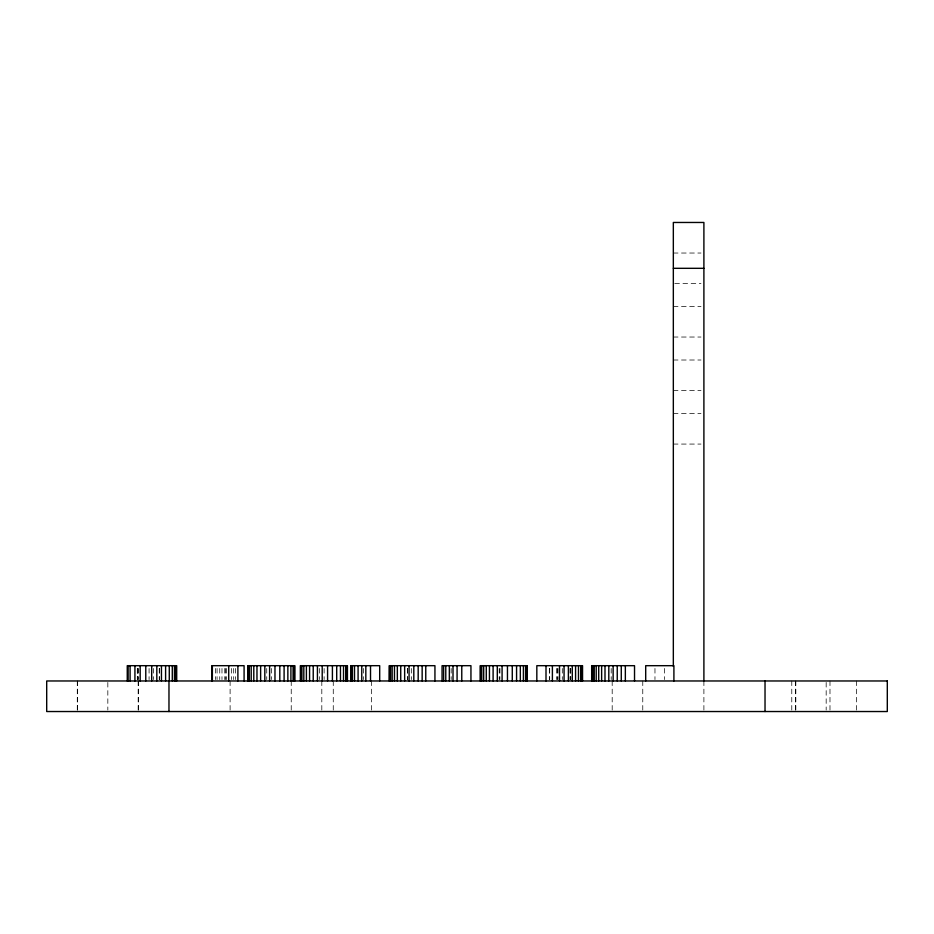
<?xml version="1.0" encoding="UTF-8"?>
<svg xmlns="http://www.w3.org/2000/svg" width="934" height="934" viewBox="0 0 934 934"><rect width="100%" height="100%" fill="white"/><g stroke="black" fill="none" stroke-linecap="round" stroke-linejoin="round"><path stroke-width="0.7" stroke-dasharray="4.67 3.5" d="M673.332 253.032L700.99 253.032M674.78 283.597L700.99 283.597M673.332 306.586L700.99 306.586M673.332 337.034L700.99 337.034M673.332 360.01L700.99 360.01M673.332 390.587L700.99 390.587M673.332 413.505L700.99 413.505M673.332 444.07L700.99 444.07M856.548 680.968L856.63 710.085M829.987 680.968L829.987 710.085M826.17 682.427L826.17 710.085M795.78 680.968L795.78 710.085M795.698 680.968L795.698 710.085M791.775 680.968L791.775 710.085M703.897 680.968L703.897 710.085M664.634 668.464L664.634 679.578M654.967 668.464L654.967 679.578M642.767 680.968L642.767 710.085M612.19 680.968L612.19 710.085M611.198 668.464L611.198 679.578M570.837 668.464L570.837 679.578M570.522 668.464L570.522 679.578M570.009 668.464L570.009 679.578M562.303 668.464L562.303 679.578M558.007 668.464L558.007 679.578M557.423 668.464L557.423 679.578M556.524 668.464L556.524 679.578M549.706 668.464L549.706 679.578M549.332 668.464L549.332 679.578M499.982 668.464L499.888 679.578M499.211 668.464L499.211 679.578M451.169 668.464L451.169 679.578M411.322 668.464L411.322 679.578M407.434 668.464L407.434 679.578M407.376 668.464L407.376 679.578M371.475 680.968L371.475 710.085M363.595 668.464L363.595 679.578M333.263 680.968L333.263 710.085M324.11 668.464L324.11 679.578M321.81 680.968L321.81 710.085M319.335 668.464L319.335 679.578M291.233 680.968L291.233 710.085M271.502 668.464L271.502 679.578M266.739 668.464L266.739 679.578M235.531 668.464L235.531 679.578M233.687 668.464L233.687 679.578M231.387 668.464L231.387 679.578M230.103 680.968L230.103 710.085M226.355 668.464L226.355 679.578M225.526 668.464L225.526 679.578M224.767 668.464L224.767 679.578M221.977 668.464L221.977 679.578M219.735 668.464L219.735 679.578M217.073 668.464L217.073 679.578M215.392 668.464L215.392 679.578M159.422 668.464L159.422 679.578M159.235 668.464L159.235 679.578M153.515 668.464L153.515 679.578M149.078 668.464L149.078 679.578M138.337 668.464L138.337 679.578M138.372 680.968L138.372 710.085M138.162 680.968L138.162 710.085M137.847 668.464L137.847 679.578M137.59 668.464L137.59 679.578M137.31 668.464L137.31 679.578M107.83 682.427L107.83 710.085M77.51 680.968L77.51 710.085M77.288 680.968L77.288 710.085"/><path stroke-width="1.4" d="M673.332 268.315L703.897 268.315M765.028 680.968L765.028 711.533M703.897 680.968L703.897 222.467L673.332 222.467L673.332 666.386M673.904 680.968L673.904 665.685L645.698 665.685L645.698 680.968M634.525 680.968L634.525 665.685L591.677 665.685L591.677 680.968M625.348 665.685L625.348 680.968M621.273 665.685L621.273 680.968M617.246 665.685L617.246 680.968M613.136 665.685L613.136 680.968M608.805 665.685L608.805 680.968M604.999 665.685L604.999 680.968M601.636 665.685L601.636 680.968M598.706 665.685L598.706 680.968M596.219 665.685L596.219 680.968M594.234 665.685L594.234 680.968M592.81 665.685L592.81 680.968M591.958 665.685L591.958 680.968M582.547 680.968L582.547 665.685L536.828 665.685L536.828 680.968M582.092 665.685L582.092 680.968M580.691 665.685L580.691 680.968M578.485 665.685L578.485 680.968M575.577 665.685L575.577 680.968M572.285 665.685L572.285 680.968M568.374 665.685L568.374 680.968M564.054 665.685L564.054 680.968M559.513 665.685L559.513 680.968M552.391 665.685L552.391 680.968M546.005 665.685L546.005 680.968M527.313 680.968L527.313 665.685L480.216 665.685L480.216 680.968M526.869 665.685L526.869 680.968M525.562 665.685L525.562 680.968M523.39 665.685L523.39 680.968M520.331 665.685L520.331 680.968M516.572 665.685L516.572 680.968M512.276 665.685L512.276 680.968M507.454 665.685L507.454 680.968M502.083 665.685L502.083 680.968M497.297 665.685L497.297 680.968M493.105 665.685L493.105 680.968M489.439 665.685L489.439 680.968M486.275 665.685L486.275 680.968M483.684 665.685L483.684 680.968M481.781 665.685L481.781 680.968M480.613 665.685L480.613 680.968M470.946 680.968L470.946 665.685L442.062 665.685L442.062 680.968M461.77 665.685L461.77 680.968M457.076 665.685L457.076 680.968M453.013 665.685L453.013 680.968M449.336 665.685L449.336 680.968M445.775 665.685L445.775 680.968M443.65 665.685L443.65 680.968M434.94 680.968L434.94 665.685L389.209 665.685L389.209 680.968M425.764 665.685L425.764 680.968M422.156 665.685L422.156 680.968M418.175 665.685L418.175 680.968M413.809 665.685L413.809 680.968M409.069 665.685L409.069 680.968M404.644 665.685L404.644 680.968M400.733 665.685L400.733 680.968M397.335 665.685L397.335 680.968M394.463 665.685L394.463 680.968M392.163 665.685L392.163 680.968M390.529 665.685L390.529 680.968M389.618 665.685L389.536 680.968M379.694 680.968L379.694 665.685L350.81 665.685L350.81 680.968M370.518 665.685L370.518 680.968M365.824 665.685L365.824 680.968M361.762 665.685L361.762 680.968M358.084 665.685L358.084 680.968M354.511 665.685L354.511 680.968M352.398 665.685L352.398 680.968M351.301 665.685L351.301 680.968M347.436 680.968L347.436 665.685L300.351 665.685L300.351 680.968M347.004 665.685L346.993 680.968M345.697 665.685L345.697 680.968M343.514 665.685L343.514 680.968M340.466 665.685L340.466 680.968M336.707 665.685L336.707 680.968M332.411 665.685L332.411 680.968M327.577 665.685L327.577 680.968M322.207 665.685L322.207 680.968M317.432 665.685L317.432 680.968M313.229 665.685L313.229 680.968M309.574 665.685L309.574 680.968M306.399 665.685L306.399 680.968M303.819 665.685L303.819 680.968M301.916 665.685L301.916 680.968M300.736 665.685L300.736 680.968M294.84 680.968L294.84 665.685L247.743 665.685L247.743 680.968M294.397 665.685L294.397 680.968M293.089 665.685L293.089 680.968M290.906 665.685L290.906 680.968M287.859 665.685L287.859 680.968M284.099 665.685L284.099 680.968M279.803 665.685L279.803 680.968M274.97 665.685L274.97 680.968M269.611 665.685L269.611 680.968M264.824 665.685L264.824 680.968M260.633 665.685L260.633 680.968M256.967 665.685L256.967 680.968M253.791 665.685L253.791 680.968M251.211 665.685L251.211 680.968M249.308 665.685L249.308 680.968M248.14 665.685L248.14 680.968M244.089 680.968L244.089 665.685L211.831 665.685L211.831 680.968M237.89 665.685L237.89 680.968M228.713 665.685L228.713 680.968M212.368 665.685L212.368 680.968M176.701 680.968L176.701 665.685L127.257 665.685L127.257 680.968M176.164 665.685L176.164 680.968M175.732 665.685L175.732 680.968M174.436 665.685L174.436 680.968M172.288 665.685L172.288 680.968M169.276 665.685L169.276 680.968M168.972 680.968L168.972 711.533M165.598 665.685L165.598 680.968M161.442 665.685L161.442 680.968M156.819 665.685L156.819 680.968M151.705 665.685L151.705 680.968M145.774 665.685L145.774 680.968M140.17 665.685L140.17 680.968M134.928 665.685L134.928 680.968M130.095 665.685L130.095 680.968M128.133 665.685L128.133 680.968M887.3 680.968L46.7 680.968L46.7 711.533L887.3 711.533L887.3 680.968"/></g></svg>
